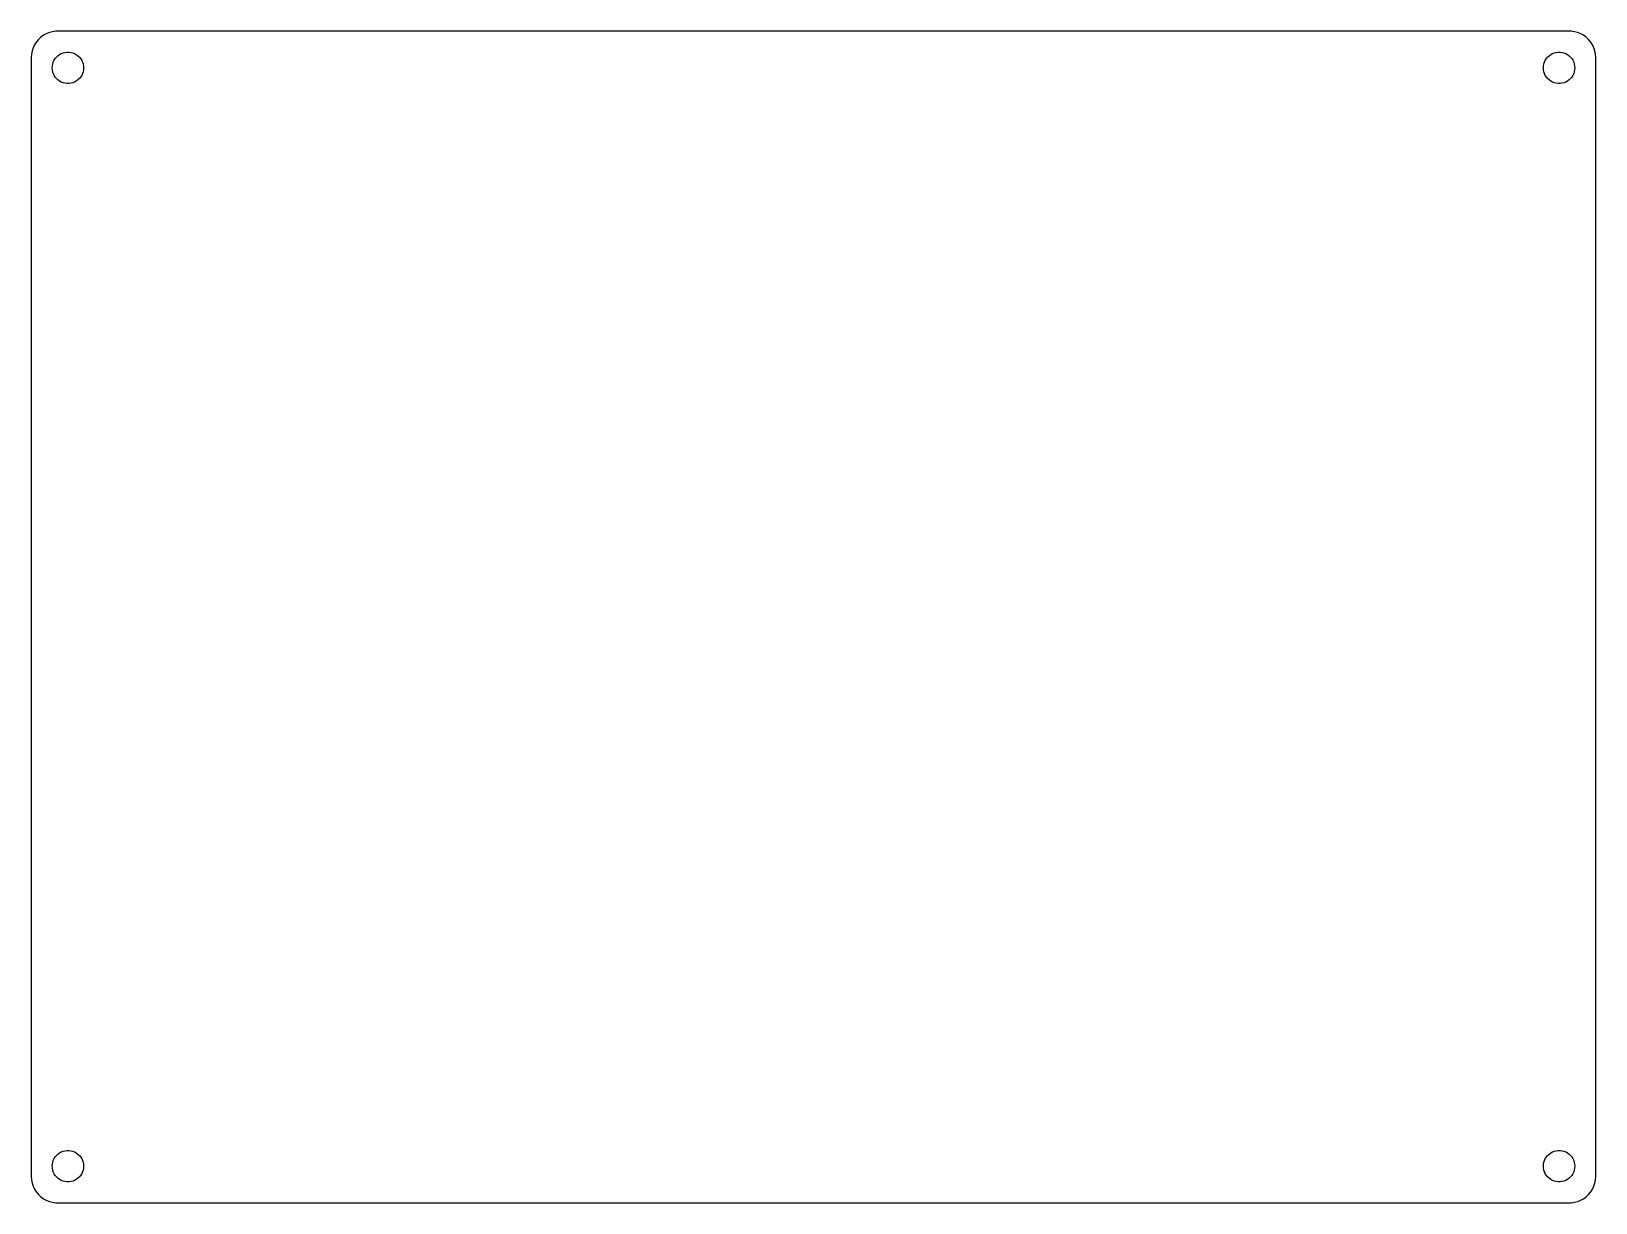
# Model space of a CAD drawing. Header units: metres. Extents: x -150 to 150, y -112 to 112.
import ezdxf

# ---------------------------------------------------------------- set-up
doc = ezdxf.new("R2010")
doc.units = ezdxf.units.M

msp = doc.modelspace()

# ---------------------------------------------------------------- linework, layer by layer
for p, q in [((-147.687, 110.853), (-148.145, 110.423)), ((-147.179, 111.222), (-147.687, 110.853)), ((-146.629, 111.524), (-147.179, 111.222)), ((-146.045, 111.755), (-146.629, 111.524)), ((-145.437, 111.911), (-146.045, 111.755)), ((-144.814, 111.99), (-145.437, 111.911)), ((144.814, 111.99), (-144.814, 111.99)), ((145.437, 111.911), (144.814, 111.99)), ((146.045, 111.755), (145.437, 111.911)), ((146.629, 111.524), (146.045, 111.755)), ((147.179, 111.222), (146.629, 111.524)), ((147.687, 110.853), (147.179, 111.222)), ((148.145, 110.423), (147.687, 110.853)), ((-149.343, 108.243), (-149.461, 107.627)), ((-149.149, 108.841), (-149.343, 108.243)), ((-148.882, 109.409), (-149.149, 108.841)), ((-148.545, 109.939), (-148.882, 109.409)), ((-148.145, 110.423), (-148.545, 109.939)), ((-144.107, 107.533), (-143.777, 107.714)), ((-143.777, 107.714), (-143.427, 107.853)), ((-143.427, 107.853), (-143.062, 107.947)), ((-143.062, 107.947), (-142.688, 107.994)), ((-142.688, 107.994), (-142.312, 107.994)), ((-142.312, 107.994), (-141.938, 107.947)), ((-141.938, 107.947), (-141.573, 107.853)), ((-141.573, 107.853), (-141.223, 107.714)), ((-141.223, 107.714), (-140.893, 107.533)), ((140.893, 107.533), (141.223, 107.714)), ((141.223, 107.714), (141.573, 107.853)), ((141.573, 107.853), (141.938, 107.947)), ((141.938, 107.947), (142.312, 107.994)), ((142.312, 107.994), (142.688, 107.994)), ((142.688, 107.994), (143.062, 107.947)), ((143.062, 107.947), (143.427, 107.853)), ((143.427, 107.853), (143.777, 107.714)), ((143.777, 107.714), (144.107, 107.533)), ((148.545, 109.939), (148.145, 110.423)), ((148.882, 109.409), (148.545, 109.939)), ((149.149, 108.841), (148.882, 109.409)), ((149.343, 108.243), (149.149, 108.841)), ((149.461, 107.627), (149.343, 108.243)), ((-149.461, 107.627), (-149.5, 107)), ((-149.5, 107), (-149.5, -107)), ((-145.5, 105), (-145.476, 105.376)), ((-145.476, 104.624), (-145.5, 105)), ((-145.476, 105.376), (-145.406, 105.746)), ((-145.406, 105.746), (-145.289, 106.104)), ((-145.289, 106.104), (-145.129, 106.445)), ((-145.129, 106.445), (-144.927, 106.763)), ((-144.927, 106.763), (-144.687, 107.054)), ((-144.687, 107.054), (-144.412, 107.312)), ((-144.412, 107.312), (-144.107, 107.533)), ((-140.893, 107.533), (-140.588, 107.312)), ((-140.588, 107.312), (-140.313, 107.054)), ((-140.313, 107.054), (-140.073, 106.763)), ((-140.073, 106.763), (-139.871, 106.445)), ((-139.871, 106.445), (-139.711, 106.104)), ((-139.711, 106.104), (-139.594, 105.746)), ((-139.594, 105.746), (-139.524, 105.376)), ((-139.524, 105.376), (-139.5, 105)), ((-139.5, 105), (-139.524, 104.624)), ((139.5, 105), (139.524, 105.376)), ((139.524, 104.624), (139.5, 105)), ((139.524, 105.376), (139.594, 105.746)), ((139.594, 105.746), (139.711, 106.104)), ((139.711, 106.104), (139.871, 106.445)), ((139.871, 106.445), (140.073, 106.763)), ((140.073, 106.763), (140.313, 107.054)), ((140.313, 107.054), (140.588, 107.312)), ((140.588, 107.312), (140.893, 107.533)), ((144.107, 107.533), (144.412, 107.312)), ((144.412, 107.312), (144.687, 107.054)), ((144.687, 107.054), (144.927, 106.763)), ((144.927, 106.763), (145.129, 106.445)), ((145.129, 106.445), (145.289, 106.104)), ((145.289, 106.104), (145.406, 105.746)), ((145.406, 105.746), (145.476, 105.376)), ((145.476, 105.376), (145.5, 105)), ((145.5, 105), (145.476, 104.624)), ((149.5, 107), (149.461, 107.627)), ((149.5, -107), (149.5, 107)), ((-145.406, 104.254), (-145.476, 104.624)), ((-145.289, 103.896), (-145.406, 104.254)), ((-145.129, 103.555), (-145.289, 103.896)), ((-144.927, 103.237), (-145.129, 103.555)), ((-144.687, 102.946), (-144.927, 103.237)), ((-144.412, 102.688), (-144.687, 102.946)), ((-144.107, 102.467), (-144.412, 102.688)), ((-143.777, 102.286), (-144.107, 102.467)), ((-143.427, 102.147), (-143.777, 102.286)), ((-143.062, 102.053), (-143.427, 102.147)), ((-142.688, 102.006), (-143.062, 102.053)), ((-142.312, 102.006), (-142.688, 102.006)), ((-141.938, 102.053), (-142.312, 102.006)), ((-141.573, 102.147), (-141.938, 102.053)), ((-141.223, 102.286), (-141.573, 102.147)), ((-140.893, 102.467), (-141.223, 102.286)), ((-140.588, 102.688), (-140.893, 102.467)), ((-140.313, 102.946), (-140.588, 102.688)), ((-140.073, 103.237), (-140.313, 102.946)), ((-139.871, 103.555), (-140.073, 103.237)), ((-139.711, 103.896), (-139.871, 103.555)), ((-139.594, 104.254), (-139.711, 103.896)), ((-139.524, 104.624), (-139.594, 104.254)), ((139.594, 104.254), (139.524, 104.624)), ((139.711, 103.896), (139.594, 104.254)), ((139.871, 103.555), (139.711, 103.896)), ((140.073, 103.237), (139.871, 103.555)), ((140.313, 102.946), (140.073, 103.237)), ((140.588, 102.688), (140.313, 102.946)), ((140.893, 102.467), (140.588, 102.688)), ((141.223, 102.286), (140.893, 102.467)), ((141.573, 102.147), (141.223, 102.286)), ((141.938, 102.053), (141.573, 102.147)), ((142.312, 102.006), (141.938, 102.053)), ((142.688, 102.006), (142.312, 102.006)), ((143.062, 102.053), (142.688, 102.006)), ((143.427, 102.147), (143.062, 102.053)), ((143.777, 102.286), (143.427, 102.147)), ((144.107, 102.467), (143.777, 102.286)), ((144.412, 102.688), (144.107, 102.467)), ((144.687, 102.946), (144.412, 102.688)), ((144.927, 103.237), (144.687, 102.946)), ((145.129, 103.555), (144.927, 103.237)), ((145.289, 103.896), (145.129, 103.555)), ((145.406, 104.254), (145.289, 103.896)), ((145.476, 104.624), (145.406, 104.254)), ((-145.5, -105), (-145.476, -104.624)), ((-145.476, -104.624), (-145.406, -104.254)), ((-145.406, -104.254), (-145.289, -103.896)), ((-145.289, -103.896), (-145.129, -103.555)), ((-145.129, -103.555), (-144.927, -103.237)), ((-144.927, -103.237), (-144.687, -102.946)), ((-144.687, -102.946), (-144.412, -102.688)), ((-144.412, -102.688), (-144.107, -102.467)), ((-144.107, -102.467), (-143.777, -102.286)), ((-143.777, -102.286), (-143.427, -102.147)), ((-143.427, -102.147), (-143.062, -102.053)), ((-143.062, -102.053), (-142.688, -102.006)), ((-142.688, -102.006), (-142.312, -102.006)), ((-142.312, -102.006), (-141.938, -102.053)), ((-141.938, -102.053), (-141.573, -102.147)), ((-141.573, -102.147), (-141.223, -102.286)), ((-141.223, -102.286), (-140.893, -102.467)), ((-140.893, -102.467), (-140.588, -102.688)), ((-140.588, -102.688), (-140.313, -102.946)), ((-140.313, -102.946), (-140.073, -103.237)), ((-140.073, -103.237), (-139.871, -103.555)), ((-139.871, -103.555), (-139.711, -103.896)), ((-139.711, -103.896), (-139.594, -104.254)), ((-139.594, -104.254), (-139.524, -104.624)), ((-139.524, -104.624), (-139.5, -105)), ((139.5, -105), (139.524, -104.624)), ((139.524, -104.624), (139.594, -104.254)), ((139.594, -104.254), (139.711, -103.896)), ((139.711, -103.896), (139.871, -103.555)), ((139.871, -103.555), (140.073, -103.237)), ((140.073, -103.237), (140.313, -102.946)), ((140.313, -102.946), (140.588, -102.688)), ((140.588, -102.688), (140.893, -102.467)), ((140.893, -102.467), (141.223, -102.286)), ((141.223, -102.286), (141.573, -102.147)), ((141.573, -102.147), (141.938, -102.053)), ((141.938, -102.053), (142.312, -102.006)), ((142.312, -102.006), (142.688, -102.006)), ((142.688, -102.006), (143.062, -102.053)), ((143.062, -102.053), (143.427, -102.147)), ((143.427, -102.147), (143.777, -102.286)), ((143.777, -102.286), (144.107, -102.467)), ((144.107, -102.467), (144.412, -102.688)), ((144.412, -102.688), (144.687, -102.946)), ((144.687, -102.946), (144.927, -103.237)), ((144.927, -103.237), (145.129, -103.555)), ((145.129, -103.555), (145.289, -103.896)), ((145.289, -103.896), (145.406, -104.254)), ((145.406, -104.254), (145.476, -104.624)), ((145.476, -104.624), (145.5, -105)), ((-149.5, -107), (-149.461, -107.627)), ((-149.461, -107.627), (-149.343, -108.243)), ((-145.476, -105.376), (-145.5, -105)), ((-145.406, -105.746), (-145.476, -105.376)), ((-145.289, -106.104), (-145.406, -105.746)), ((-145.129, -106.445), (-145.289, -106.104)), ((-144.927, -106.763), (-145.129, -106.445)), ((-144.687, -107.054), (-144.927, -106.763)), ((-144.412, -107.312), (-144.687, -107.054)), ((-144.107, -107.533), (-144.412, -107.312)), ((-143.777, -107.714), (-144.107, -107.533)), ((-140.893, -107.533), (-141.223, -107.714)), ((-140.588, -107.312), (-140.893, -107.533)), ((-140.313, -107.054), (-140.588, -107.312)), ((-140.073, -106.763), (-140.313, -107.054)), ((-139.871, -106.445), (-140.073, -106.763)), ((-139.711, -106.104), (-139.871, -106.445)), ((-139.594, -105.746), (-139.711, -106.104)), ((-139.524, -105.376), (-139.594, -105.746)), ((-139.5, -105), (-139.524, -105.376)), ((139.524, -105.376), (139.5, -105)), ((139.594, -105.746), (139.524, -105.376)), ((139.711, -106.104), (139.594, -105.746)), ((139.871, -106.445), (139.711, -106.104)), ((140.073, -106.763), (139.871, -106.445)), ((140.313, -107.054), (140.073, -106.763)), ((140.588, -107.312), (140.313, -107.054)), ((140.893, -107.533), (140.588, -107.312)), ((141.223, -107.714), (140.893, -107.533)), ((144.107, -107.533), (143.777, -107.714)), ((144.412, -107.312), (144.107, -107.533)), ((144.687, -107.054), (144.412, -107.312)), ((144.927, -106.763), (144.687, -107.054)), ((145.129, -106.445), (144.927, -106.763)), ((145.289, -106.104), (145.129, -106.445)), ((145.406, -105.746), (145.289, -106.104)), ((145.476, -105.376), (145.406, -105.746)), ((145.5, -105), (145.476, -105.376)), ((149.343, -108.243), (149.461, -107.627)), ((149.461, -107.627), (149.5, -107)), ((-149.343, -108.243), (-149.149, -108.841)), ((-149.149, -108.841), (-148.882, -109.409)), ((-148.882, -109.409), (-148.545, -109.939)), ((-148.545, -109.939), (-148.145, -110.423)), ((-148.145, -110.423), (-147.687, -110.853)), ((-143.427, -107.853), (-143.777, -107.714)), ((-143.062, -107.947), (-143.427, -107.853)), ((-142.688, -107.994), (-143.062, -107.947)), ((-142.312, -107.994), (-142.688, -107.994)), ((-141.938, -107.947), (-142.312, -107.994)), ((-141.573, -107.853), (-141.938, -107.947)), ((-141.223, -107.714), (-141.573, -107.853)), ((141.573, -107.853), (141.223, -107.714)), ((141.938, -107.947), (141.573, -107.853)), ((142.312, -107.994), (141.938, -107.947)), ((142.688, -107.994), (142.312, -107.994)), ((143.062, -107.947), (142.688, -107.994)), ((143.427, -107.853), (143.062, -107.947)), ((143.777, -107.714), (143.427, -107.853)), ((147.687, -110.853), (148.145, -110.423)), ((148.145, -110.423), (148.545, -109.939)), ((148.545, -109.939), (148.882, -109.409)), ((148.882, -109.409), (149.149, -108.841)), ((149.149, -108.841), (149.343, -108.243)), ((-147.687, -110.853), (-147.179, -111.222)), ((-147.179, -111.222), (-146.629, -111.524)), ((-146.629, -111.524), (-146.045, -111.755)), ((-146.045, -111.755), (-145.437, -111.911)), ((-145.437, -111.911), (-144.814, -111.99)), ((-144.814, -111.99), (144.814, -111.99)), ((144.814, -111.99), (145.437, -111.911)), ((145.437, -111.911), (146.045, -111.755)), ((146.045, -111.755), (146.629, -111.524)), ((146.629, -111.524), (147.179, -111.222)), ((147.179, -111.222), (147.687, -110.853))]:
    msp.add_line(p, q)

doc.saveas('drawing.dxf')
